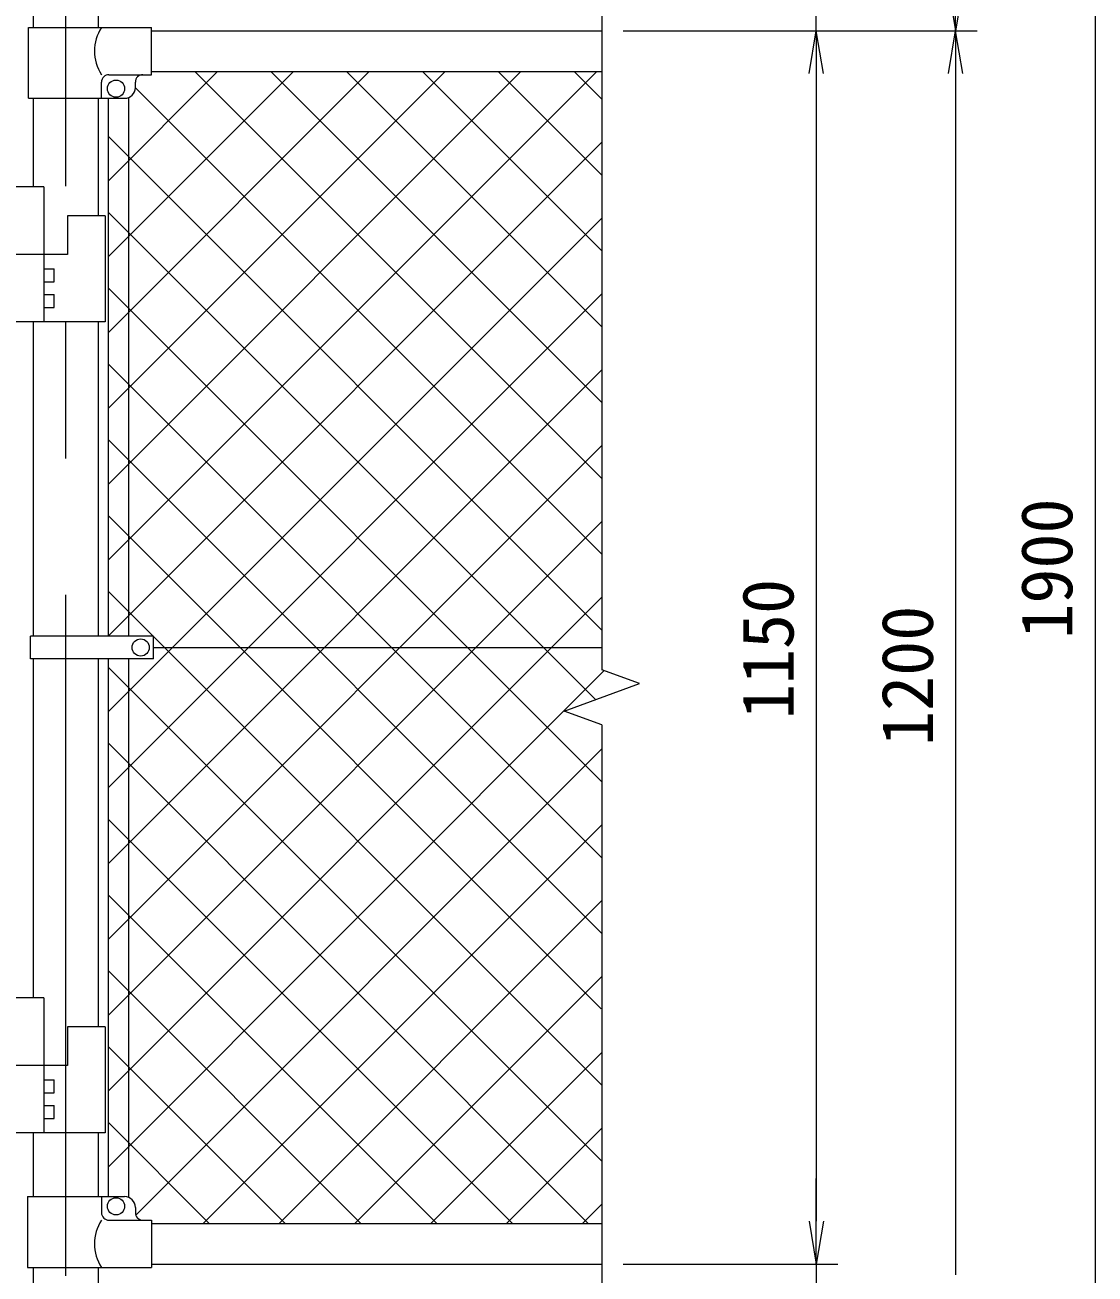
# Model space of a CAD drawing. Units: millimetres, scale not verified. Extents: x -4200 to 4200, y -2970 to 2970.
# Drawn here: x -1582 to -584, y -548 to 617 of the extents above; entities that cross this region are included whole.
import ezdxf
from ezdxf.enums import TextEntityAlignment as Align

# ---------------------------------------------------------------- set-up
doc = ezdxf.new("R2010")
doc.units = ezdxf.units.MM
doc.header["$LTSCALE"] = 20
doc.linetypes.add('USER1', pattern=[50.8, 31.75, -6.35, 6.35, -6.35])
for name, color, linetype, lineweight in [('0-4_D-BMK', 2, 'USER1', 13), ('0-5_D-STR1', 1, 'Continuous', 18), ('0-8_D-STR3', 3, 'Continuous', 13), ('0-9_D-STR-DIM', 7, 'Continuous', 9), ('0-A_0', 7, 'Continuous', 9), ('0-B_D-STR2', 7, 'Continuous', 9)]:
    doc.layers.add(name, color=color, linetype=linetype, lineweight=lineweight)
doc.styles.add('ＭＳ ゴシック', font='')
doc.styles.get('ＭＳ ゴシック').set_extended_font_data('MS Gothic')

# ---------------------------------------------------------------- blocks, each defined once
blk = doc.blocks.new('_Open')
at = {"layer": '0-A_0'}
blk.add_line((-20, 3.33), (0, 0), dxfattribs=at)
blk.add_lwpolyline([(-20, -3.33), (0, 0), (-20, 0)], dxfattribs=at)

msp = doc.modelspace()

# ---------------------------------------------------------------- linework, layer by layer
at = {"layer": '0-4_D-BMK'}
msp.add_line((-1544.32, 1101.52), (-1544.32, -868.63), dxfattribs=at)
at = {"layer": '0-5_D-STR1'}
for p, q in [((-1574.57, 1050.37), (-1574.57, 614.37)), ((-1514.07, 1050.37), (-1514.07, 614.37)), ((-1464.32, 611.37), (-1044.32, 611.37)), ((-1464.32, 573.37), (-1044.32, 573.37)), ((-1574.57, 548.37), (-1574.57, 465.87)), ((-1514.07, 548.37), (-1514.07, 438.87)), ((-1574.57, 339.87), (-1574.57, 46.87)), ((-1514.07, 339.87), (-1514.07, 46.87)), ((-1574.57, 25.87), (-1574.57, -290.23)), ((-1514.07, 25.87), (-1514.07, -317.23)), ((-1574.57, -416.23), (-1574.57, -475.63)), ((-1514.07, -416.23), (-1514.07, -475.63)), ((-1464.32, -500.63), (-1044.32, -500.63)), ((-1574.57, -541.63), (-1574.57, -838.63)), ((-1514.07, -541.63), (-1514.07, -838.63)), ((-1464.32, -538.63), (-1044.32, -538.63))]:
    msp.add_line(p, q, dxfattribs=at)
at = {"layer": '0-8_D-STR3'}
for p, q in [((-1579.02, 614.37), (-1464.32, 614.37)), ((-1579.02, 548.37), (-1579.02, 614.37)), ((-1464.32, 570.37), (-1464.32, 614.37)), ((-1510.92, 548.37), (-1510.92, 563.37)), ((-1503.92, 570.37), (-1464.32, 570.37)), ((-1479.32, 558.37), (-1479.32, 563.37)), ((-1579.02, 548.37), (-1489.32, 548.37)), ((-1504.82, 548.37), (-1504.82, 46.87)), ((-1485.82, 549), (-1485.82, 46.87)), ((-1564.57, 465.87), (-1645.57, 465.87)), ((-1564.57, 465.87), (-1564.57, 339.87)), ((-1507.57, 438.87), (-1542.57, 438.87)), ((-1542.57, 438.87), (-1542.57, 402.87)), ((-1507.57, 438.87), (-1507.57, 339.87)), ((-1542.57, 402.87), (-1620.57, 402.87)), ((-1564.57, 389.37), (-1555.07, 389.37)), ((-1555.07, 377.37), (-1555.07, 389.37)), ((-1564.57, 377.37), (-1555.07, 377.37)), ((-1564.57, 365.37), (-1555.07, 365.37)), ((-1555.07, 353.37), (-1555.07, 365.37)), ((-1564.57, 353.37), (-1555.07, 353.37)), ((-1507.57, 339.87), (-1598.57, 339.87)), ((-1577.12, 25.87), (-1577.12, 46.87)), ((-1462.33, 46.87), (-1577.12, 46.87)), ((-1462.33, 25.87), (-1462.33, 46.87)), ((-1462.33, 36.37), (-1044.32, 36.37)), ((-1462.33, 25.87), (-1577.12, 25.87)), ((-1504.82, 25.87), (-1504.82, -475.63)), ((-1485.82, 25.87), (-1485.82, -476.27)), ((-1564.57, -290.23), (-1645.57, -290.23)), ((-1564.57, -290.23), (-1564.57, -416.23)), ((-1507.57, -317.23), (-1542.57, -317.23)), ((-1542.57, -317.23), (-1542.57, -353.23)), ((-1507.57, -317.23), (-1507.57, -416.23)), ((-1542.57, -353.23), (-1620.57, -353.23)), ((-1564.57, -366.73), (-1555.07, -366.73)), ((-1555.07, -378.73), (-1555.07, -366.73)), ((-1564.57, -378.73), (-1555.07, -378.73)), ((-1564.57, -390.73), (-1555.07, -390.73)), ((-1555.07, -402.73), (-1555.07, -390.73)), ((-1564.57, -402.73), (-1555.07, -402.73)), ((-1507.57, -416.23), (-1598.57, -416.23)), ((-1580.02, -475.63), (-1489.32, -475.63)), ((-1580.02, -475.63), (-1580.02, -541.63)), ((-1510.92, -475.63), (-1510.92, -490.63)), ((-1479.32, -485.63), (-1479.32, -490.63)), ((-1503.92, -497.63), (-1464.32, -497.63)), ((-1464.32, -497.63), (-1464.32, -541.63)), ((-1580.02, -541.63), (-1464.32, -541.63))]:
    msp.add_line(p, q, dxfattribs=at)
for centre in [(-1497.32, 557.37), (-1474.33, 36.37), (-1497.32, -484.63)]:
    msp.add_circle(centre, 8, dxfattribs=at)
for centre, radius, start, end in [((-1476.71, 592.37), 40.68, 147.25964, 212.74036), ((-1503.92, 563.37), 7, 90, 180), ((-1472.32, 563.37), 7, 90, 180), ((-1489.32, 558.37), 10, 270, 0), ((-1489.32, -485.63), 10, 0, 90), ((-1476.71, -519.63), 40.68, 147.25964, 212.74036), ((-1503.92, -490.63), 7, 180, 270), ((-1472.32, -490.63), 7, 180, 270)]:
    msp.add_arc(centre, radius, start, end, dxfattribs=at)
at = {"layer": '0-9_D-STR-DIM'}
for p, q in [((-1044.32, 1101.52), (-1044.32, 15.59)), ((-584.32, 1021.37), (-584.32, -798.63)), ((-844.32, 611.37), (-844.32, 711.37)), ((-1024.32, 611.37), (-824.32, 611.37)), ((-1024.32, 611.37), (-694.32, 611.37)), ((-1004.32, 611.37), (-824.32, 611.37)), ((-1004.32, 611.37), (-694.32, 611.37)), ((-844.32, 571.37), (-844.32, -498.63)), ((-844.32, 571.37), (-844.32, 531.37)), ((-714.32, 571.37), (-714.32, -548.63)), ((-1009.08, 2.77), (-1044.32, 15.59)), ((-1079.56, -22.88), (-1009.08, 2.77)), ((-1044.32, -35.71), (-1079.56, -22.88)), ((-1044.32, -35.71), (-1044.32, -695.94)), ((-844.32, -498.63), (-844.32, -458.63)), ((-1024.32, -538.63), (-824.32, -538.63)), ((-1004.32, -538.63), (-824.32, -538.63)), ((-844.32, -538.63), (-844.32, -588.63))]:
    msp.add_line(p, q, dxfattribs=at)
at = {"layer": '0-B_D-STR2'}
for p, q in [((-1504.82, 471.19), (-1402.64, 573.37)), ((-1504.82, 400.48), (-1331.93, 573.37)), ((-1504.82, 329.77), (-1261.22, 573.37)), ((-1504.82, 259.06), (-1190.51, 573.37)), ((-1504.82, 188.35), (-1119.8, 573.37)), ((-1504.82, 117.64), (-1049.09, 573.37)), ((-1044.32, 193.91), (-1423.78, 573.37)), ((-1044.32, 264.62), (-1353.06, 573.37)), ((-1044.32, 335.34), (-1282.35, 573.37)), ((-1044.32, 406.05), (-1211.64, 573.37)), ((-1044.32, 476.76), (-1140.93, 573.37)), ((-1044.32, 547.47), (-1070.22, 573.37)), ((-1044.32, 123.2), (-1479.32, 558.2)), ((-1044.32, 52.49), (-1504.82, 512.99)), ((-1504.82, 46.93), (-1044.32, 507.43)), ((-1050.3, -12.24), (-1504.82, 442.28)), ((-1504.82, -23.79), (-1044.32, 436.71)), ((-1044.32, -88.93), (-1504.82, 371.57)), ((-1504.82, -94.5), (-1044.32, 366)), ((-1044.32, -159.64), (-1504.82, 300.86)), ((-1504.82, -165.21), (-1044.32, 295.29)), ((-1044.32, -230.35), (-1504.82, 230.15)), ((-1504.82, -235.92), (-1044.32, 224.58)), ((-1044.75, -300.63), (-1504.82, 159.44)), ((-1504.82, -306.63), (-1044.32, 153.87)), ((-1044.32, -371.77), (-1504.82, 88.73)), ((-1504.82, -377.34), (-1044.32, 83.16)), ((-1044.32, -442.48), (-1504.82, 18.02)), ((-1504.82, -448.05), (-1042.02, 14.75)), ((-1056.88, -500.63), (-1504.82, -52.69)), ((-1478.95, -492.89), (-1044.32, -58.26)), ((-1127.59, -500.63), (-1504.29, -123.93)), ((-1415.98, -500.63), (-1044.32, -128.97)), ((-1198.3, -500.63), (-1504.82, -194.11)), ((-1345.27, -500.63), (-1044.32, -199.68)), ((-1269.01, -500.63), (-1504.82, -264.82)), ((-1274.56, -500.63), (-1044.32, -270.39)), ((-1339.72, -500.63), (-1504.82, -335.54)), ((-1203.85, -500.63), (-1044.32, -341.1)), ((-1410.44, -500.63), (-1504.82, -406.25)), ((-1133.14, -500.63), (-1044.32, -411.81)), ((-1062.43, -500.63), (-1044.32, -482.52))]:
    msp.add_line(p, q, dxfattribs=at)

# ---------------------------------------------------------------- block references
at = {"layer": '0-9_D-STR-DIM', "xscale": 2, "yscale": 2}
for p, rotation in [((-714.32, 611.37), 270), ((-844.32, 611.37), 90), ((-844.32, 611.37), 90), ((-714.32, 611.37), 90), ((-844.32, -538.63), 270), ((-844.32, -538.63), 270)]:
    msp.add_blockref('_Open', p, dxfattribs=dict(at, rotation=rotation))

# ---------------------------------------------------------------- texts
at = {"layer": '0-9_D-STR-DIM', "style": 'ＭＳ ゴシック'}
for s, p in [('1900', (-591.07, 44.47)), ('1150', (-851.07, -30.53)), ('1200', (-721.07, -55.53))]:
    msp.add_text(s, height=48.09, rotation=90, dxfattribs=at).set_placement(p, align=Align.BOTTOM_LEFT)

doc.saveas('drawing.dxf')
